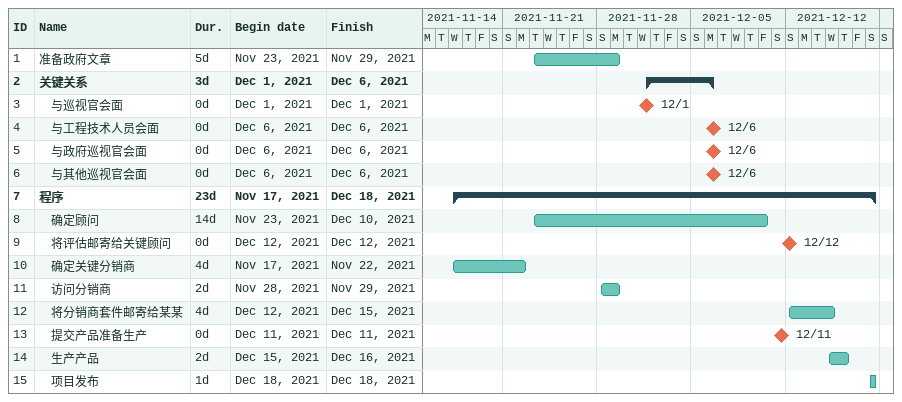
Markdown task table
| ID | Level | Task | Duration | Start | Finish |
|---|---|---|---|---|---|
| 1 | 1 | 准备政府文章 | 5d | 2021-11-23 | 2021-11-29 |
| 2 | 1 | **关键关系** | 3d | 2021-12-01 | 2021-12-06 |
| 3 | 2 | 与巡视官会面 | 0d | 2021-12-01 | 2021-12-01 |
| 4 | 2 | 与工程技术人员会面 | 0d | 2021-12-06 | 2021-12-06 |
| 5 | 2 | 与政府巡视官会面 | 0d | 2021-12-06 | 2021-12-06 |
| 6 | 2 | 与其他巡视官会面 | 0d | 2021-12-06 | 2021-12-06 |
| 7 | 1 | **程序** | 23d | 2021-11-17 | 2021-12-18 |
| 8 | 2 | 确定顾问 | 14d | 2021-11-23 | 2021-12-10 |
| 9 | 2 | 将评估邮寄给关键顾问 | 0d | 2021-12-12 | 2021-12-12 |
| 10 | 2 | 确定关键分销商 | 4d | 2021-11-17 | 2021-11-22 |
| 11 | 2 | 访问分销商 | 2d | 2021-11-28 | 2021-11-29 |
| 12 | 2 | 将分销商套件邮寄给某某 | 4d | 2021-12-12 | 2021-12-15 |
| 13 | 2 | 提交产品准备生产 | 0d | 2021-12-11 | 2021-12-11 |
| 14 | 2 | 生产产品 | 2d | 2021-12-15 | 2021-12-16 |
| 15 | 2 | 项目发布 | 1d | 2021-12-18 | 2021-12-18 |
